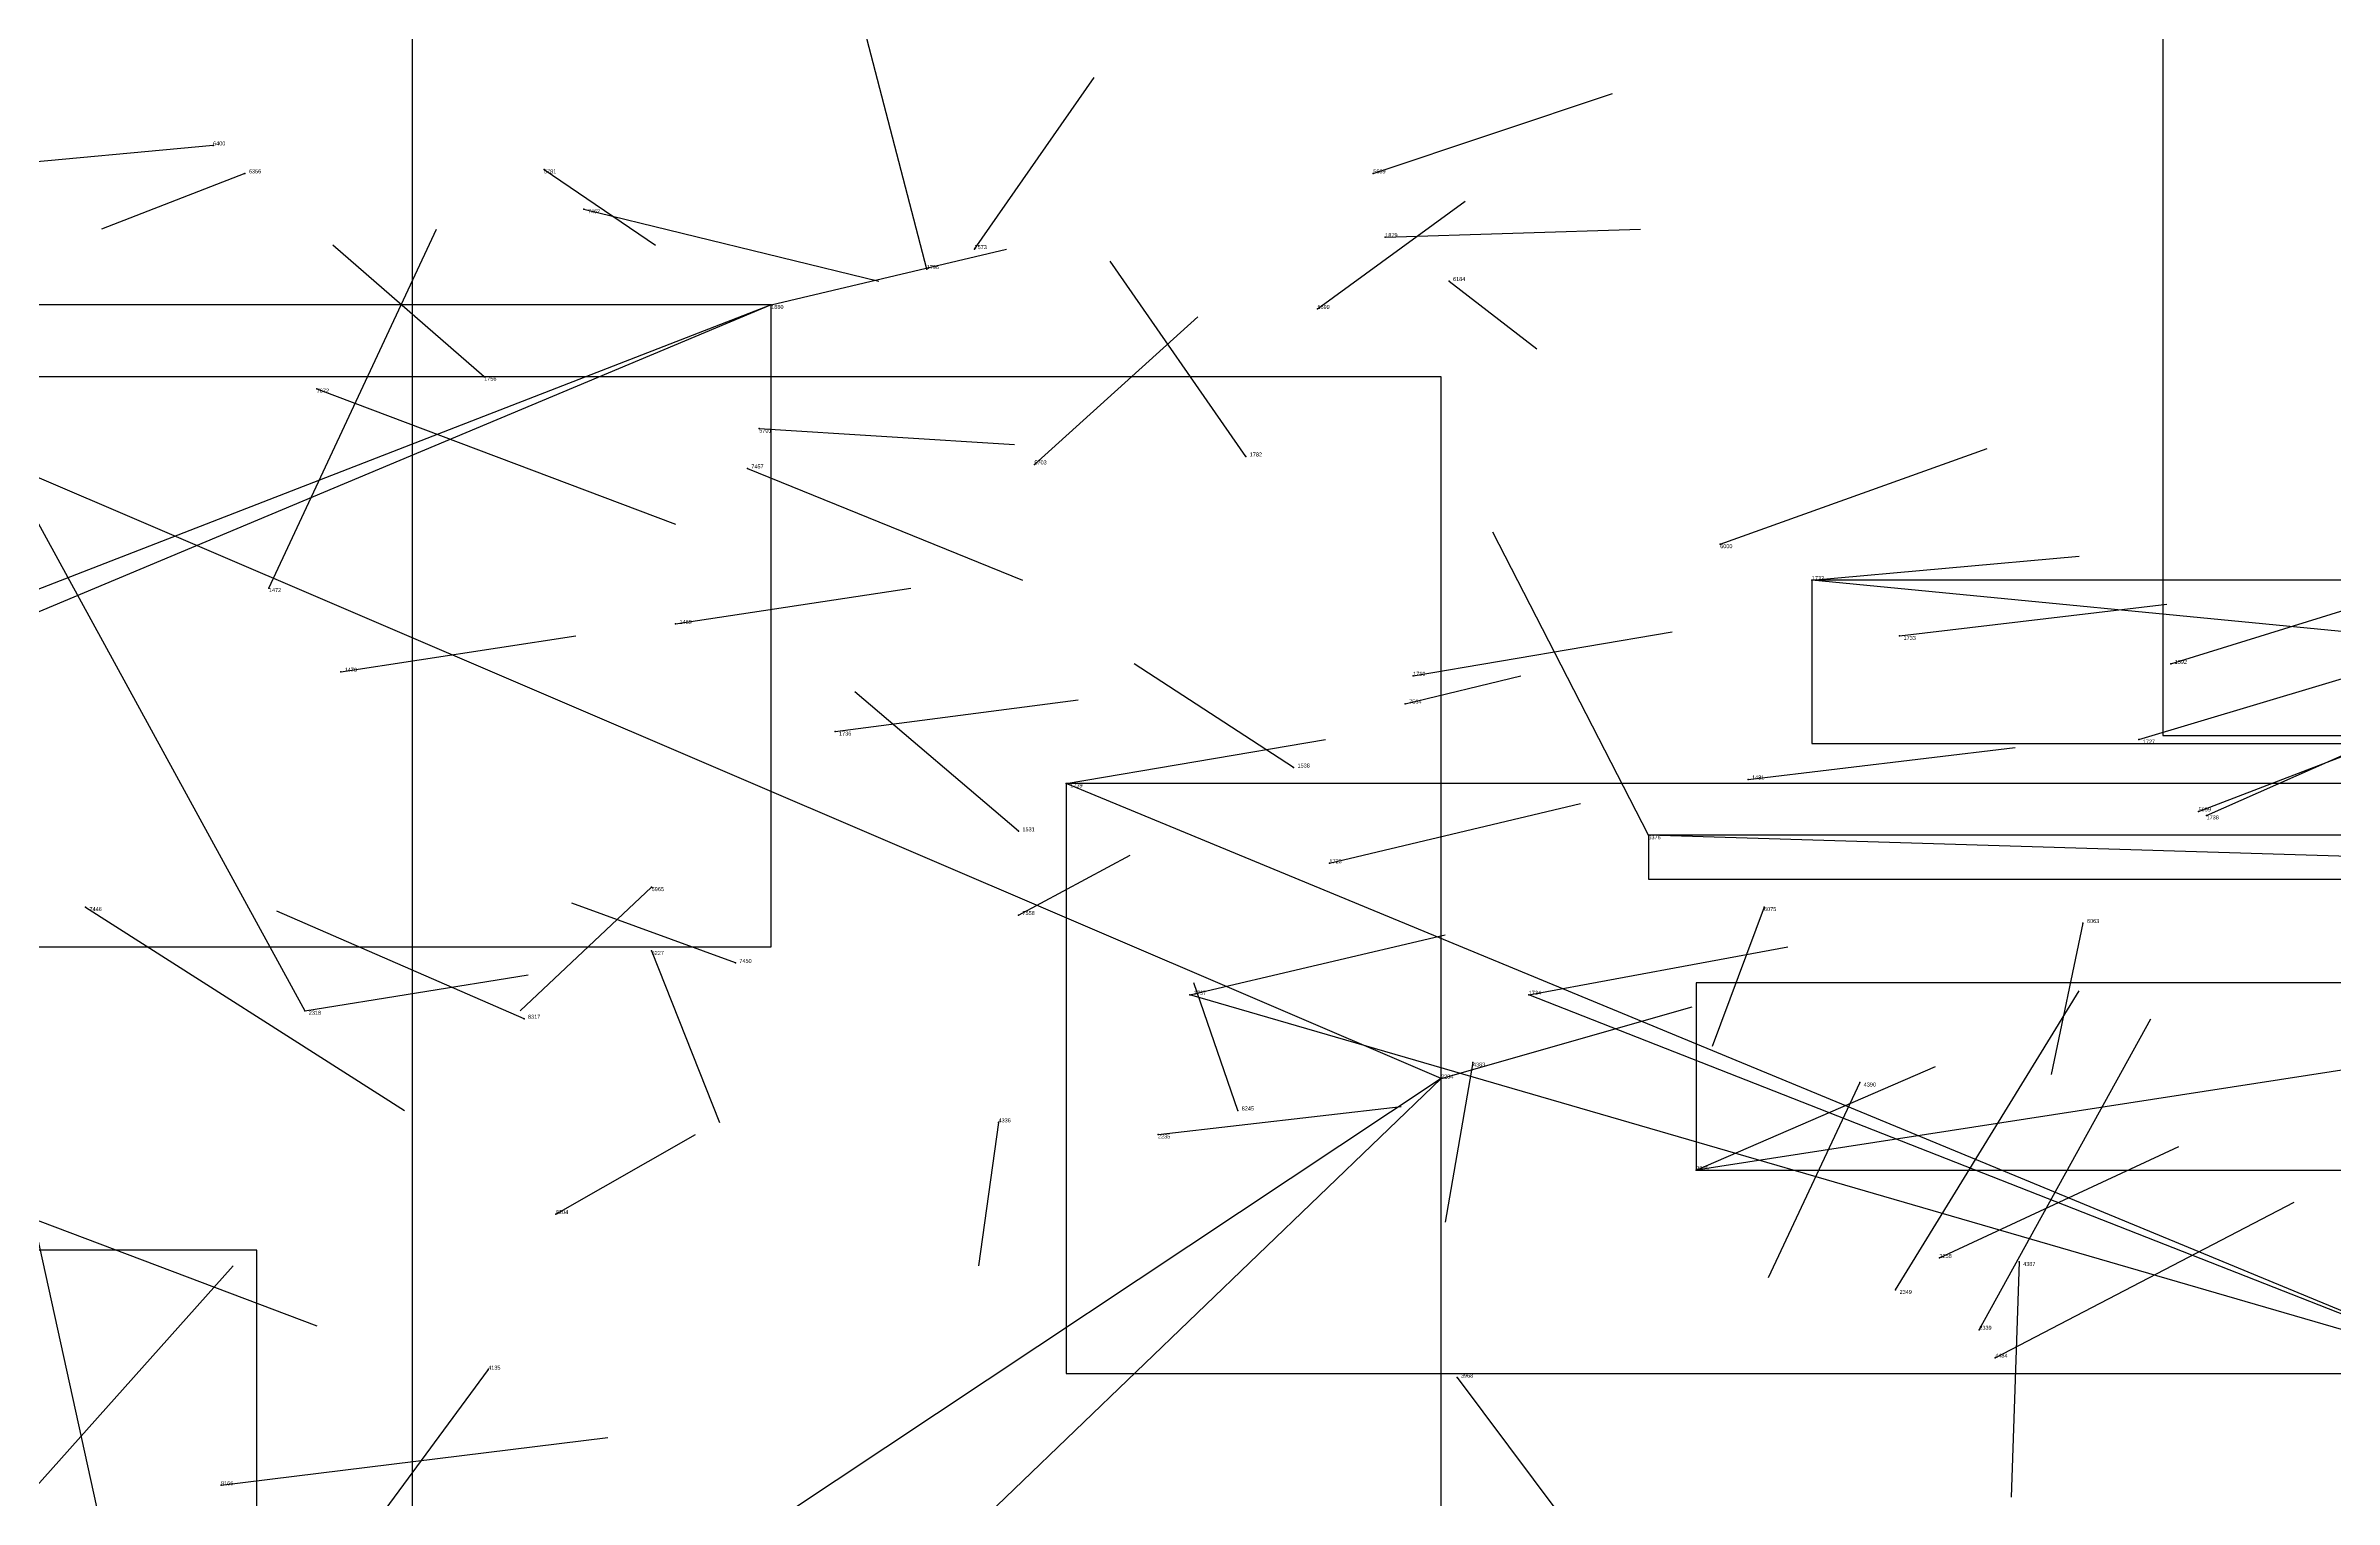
# Model space of a CAD drawing. Extents: x 59.1 to 70.8, y 600.3 to 605.1.
# Drawn here: x 65.823 to 66.397, y 603.746 to 604.11 of the extents above; entities that cross this region are included whole.
import ezdxf

# ---------------------------------------------------------------- set-up
doc = ezdxf.new("R2010")
doc.units = 0
for name, color, linetype in [('Clients', 3, 'CONTINUOUS'), ('Facilities', 3, 'CONTINUOUS'), ('Facilities_lines', 3, 'CONTINUOUS'), ('Min_max_boxes', 1, 'CONTINUOUS'), ('Normals', 1, 'CONTINUOUS'), ('Source_points', 5, 'CONTINUOUS'), ('Text', 3, 'CONTINUOUS')]:
    doc.layers.add(name, color=color, linetype=linetype)

msp = doc.modelspace()

# ---------------------------------------------------------------- linework, layer by layer
at = {"layer": 'Clients', "color": 5}
for p in [(66.266, 603.976, 449.071), (66.079, 603.925, 449.293), (66.225, 603.912, 454.46), (66.11, 603.872, 449.292), (66.195, 603.872, 449.218), (65.888, 603.868, 449.484), (66.237, 603.828, 449.233)]:
    msp.add_point(p, dxfattribs=at)
at = {"layer": 'Facilities', "color": 3}
for p in [(65.865, 604.085, 456.934), (65.873, 604.078, 457.363), (65.948, 604.079, 454.596), (66.156, 604.078, 453.88), (65.958, 604.069, 460.69), (66.056, 604.059, 462.105), (66.159, 604.062, 449.129), (66.044, 604.054, 448.521), (66.175, 604.051, 458.352), (66.005, 604.045, 449.371), (66.142, 604.044, 453.774), (65.891, 604.024, 460.487), (65.933, 604.027, 448.23), (66.002, 604.014, 454.495), (66.124, 604.007, 448.39), (65.999, 604.004, 460.681), (66.071, 604.005, 453.886), (66.243, 603.985, 453.88), (65.879, 603.974, 448.493), (65.981, 603.965, 449.344), (66.288, 603.962, 449.008), (66.356, 603.955, 448.987), (65.897, 603.953, 449.415), (66.166, 603.952, 449.179), (66.164, 603.945, 462.516), (66.021, 603.938, 449.304), (66.348, 603.936, 449.018), (66.136, 603.929, 448.346), (66.25, 603.926, 449.081), (66.363, 603.918, 453.775), (66.365, 603.917, 449.3), (66.067, 603.913, 448.317), (66.145, 603.905, 449.219), (65.975, 603.899, 457.465), (65.833, 603.894, 460.65), (66.067, 603.892, 462.663), (66.254, 603.894, 457.327), (66.334, 603.89, 457.27), (65.975, 603.883, 458.387), (65.996, 603.88, 460.68), (65.943, 603.866, 460.621), (66.181, 603.855, 457.532), (66.173, 603.851, 449.286), (66.278, 603.85, 457.256), (66.062, 603.84, 458.41), (66.122, 603.843, 460.944), (66.102, 603.837, 449.464), (65.951, 603.817, 462.65), (66.298, 603.806, 449.297), (66.318, 603.805, 457.26), (66.287, 603.798, 448.439), (66.308, 603.788, 448.393), (65.934, 603.778, 457.451), (66.312, 603.781, 453.8), (66.177, 603.776, 454.484), (65.867, 603.749, 459.131)]:
    msp.add_point(p, dxfattribs=at)
at = {"layer": 'Facilities_lines', "color": 3}
for p, q in [((65.755, 604.111, 449.536), (65.888, 603.868, 449.484)), ((65.755, 604.111, 449.536), (65.915, 603.383, 449.57)), ((66.005, 604.045, 449.371), (65.59, 603.884, 449.7)), ((66.005, 604.045, 449.371), (65.63, 603.888, 449.664)), ((66.173, 603.851, 449.286), (65.762, 604.027, 449.575)), ((66.688, 603.935, 448.811), (66.266, 603.976, 449.071)), ((66.437, 603.777, 449.041), (66.079, 603.925, 449.293)), ((66.589, 603.901, 454.393), (66.225, 603.912, 454.46)), ((66.54, 603.875, 448.968), (66.237, 603.828, 449.233)), ((66.437, 603.777, 449.041), (66.11, 603.872, 449.292)), ((66.437, 603.777, 449.041), (66.195, 603.872, 449.218)), ((66.173, 603.851, 449.286), (65.835, 603.526, 449.617)), ((66.173, 603.851, 449.286), (65.917, 603.681, 449.525))]:
    msp.add_line(p, q, dxfattribs=at)
at = {"layer": 'Min_max_boxes', "color": 1}
for p, q in [((65.915, 603.383, 449.484), (65.915, 604.277, 449.484)), ((65.915, 603.383, 449.58), (65.915, 604.277, 449.58)), ((66.354, 604.165, 452.226), (66.354, 603.937, 452.226)), ((66.354, 604.165, 452.54), (66.354, 603.937, 452.54)), ((66.005, 604.045, 449.371), (65.59, 604.045, 449.371)), ((66.005, 604.045, 449.7), (65.59, 604.045, 449.7)), ((66.005, 603.884, 449.371), (66.005, 604.045, 449.371)), ((66.005, 603.884, 449.7), (66.005, 604.045, 449.7)), ((66.005, 604.045, 449.371), (66.005, 604.045, 449.7)), ((66.173, 604.027, 449.286), (65.762, 604.027, 449.286)), ((66.173, 604.027, 449.617), (65.762, 604.027, 449.617)), ((66.173, 603.526, 449.286), (66.173, 604.027, 449.286)), ((66.173, 603.526, 449.617), (66.173, 604.027, 449.617)), ((66.173, 604.027, 449.286), (66.173, 604.027, 449.617)), ((66.688, 603.976, 448.811), (66.266, 603.976, 448.811)), ((66.266, 603.976, 448.811), (66.266, 603.935, 448.811)), ((66.688, 603.976, 449.071), (66.266, 603.976, 449.071)), ((66.266, 603.976, 449.071), (66.266, 603.935, 449.071)), ((66.266, 603.976, 448.811), (66.266, 603.976, 449.071)), ((66.266, 603.935, 448.811), (66.688, 603.935, 448.811)), ((66.266, 603.935, 449.071), (66.688, 603.935, 449.071)), ((66.266, 603.935, 448.811), (66.266, 603.935, 449.071)), ((66.354, 603.937, 452.226), (66.602, 603.937, 452.226)), ((66.354, 603.937, 452.54), (66.602, 603.937, 452.54)), ((66.354, 603.937, 452.226), (66.354, 603.937, 452.54)), ((66.437, 603.925, 449.041), (66.079, 603.925, 449.041)), ((66.079, 603.925, 449.041), (66.079, 603.777, 449.041)), ((66.437, 603.925, 449.293), (66.079, 603.925, 449.293)), ((66.079, 603.925, 449.293), (66.079, 603.777, 449.293)), ((66.079, 603.925, 449.041), (66.079, 603.925, 449.293)), ((66.589, 603.912, 454.393), (66.225, 603.912, 454.393)), ((66.225, 603.912, 454.393), (66.225, 603.901, 454.393)), ((66.589, 603.912, 454.46), (66.225, 603.912, 454.46)), ((66.225, 603.912, 454.46), (66.225, 603.901, 454.46)), ((66.225, 603.912, 454.393), (66.225, 603.912, 454.46)), ((66.225, 603.901, 454.393), (66.589, 603.901, 454.393)), ((66.225, 603.901, 454.46), (66.589, 603.901, 454.46)), ((66.225, 603.901, 454.393), (66.225, 603.901, 454.46)), ((65.59, 603.884, 449.371), (66.005, 603.884, 449.371)), ((65.59, 603.884, 449.7), (66.005, 603.884, 449.7)), ((66.005, 603.884, 449.371), (66.005, 603.884, 449.7)), ((66.54, 603.875, 448.968), (66.237, 603.875, 448.968)), ((66.237, 603.875, 448.968), (66.237, 603.828, 448.968)), ((66.54, 603.875, 449.233), (66.237, 603.875, 449.233)), ((66.237, 603.875, 449.233), (66.237, 603.828, 449.233)), ((66.237, 603.875, 448.968), (66.237, 603.875, 449.233)), ((66.237, 603.828, 448.968), (66.54, 603.828, 448.968)), ((66.237, 603.828, 449.233), (66.54, 603.828, 449.233)), ((66.237, 603.828, 448.968), (66.237, 603.828, 449.233)), ((65.876, 603.808, 454.601), (65.186, 603.808, 454.601)), ((65.876, 603.808, 455.235), (65.186, 603.808, 455.235)), ((65.876, 603.48, 454.601), (65.876, 603.808, 454.601)), ((65.876, 603.48, 455.235), (65.876, 603.808, 455.235)), ((65.876, 603.808, 454.601), (65.876, 603.808, 455.235)), ((66.079, 603.777, 449.041), (66.437, 603.777, 449.041)), ((66.079, 603.777, 449.293), (66.437, 603.777, 449.293)), ((66.079, 603.777, 449.041), (66.079, 603.777, 449.293))]:
    msp.add_line(p, q, dxfattribs=at)
at = {"layer": 'Normals', "color": 1}
for p, q in [((66.044, 604.054, 448.521), (66.024, 604.131, 448.582)), ((66.056, 604.059, 462.105), (66.086, 604.102, 462.19)), ((66.156, 604.078, 453.88), (66.216, 604.098, 453.958)), ((65.865, 604.085, 456.934), (65.8, 604.079, 457.01)), ((65.873, 604.078, 457.363), (65.837, 604.064, 457.455)), ((65.948, 604.079, 454.596), (65.976, 604.06, 454.69)), ((66.142, 604.044, 453.774), (66.179, 604.071, 453.863)), ((65.879, 603.974, 448.493), (65.921, 604.064, 448.484)), ((65.958, 604.069, 460.69), (66.032, 604.051, 460.625)), ((66.159, 604.062, 449.129), (66.223, 604.064, 449.206)), ((65.933, 604.027, 448.23), (65.895, 604.06, 448.316)), ((66.005, 604.045, 449.371), (66.064, 604.059, 449.451)), ((66.124, 604.007, 448.39), (66.09, 604.056, 448.471)), ((66.175, 604.051, 458.352), (66.197, 604.034, 458.448)), ((66.071, 604.005, 453.886), (66.112, 604.042, 453.969)), ((65.891, 604.024, 460.487), (65.981, 603.99, 460.46)), ((66.002, 604.014, 454.495), (66.066, 604.01, 454.572)), ((66.243, 603.985, 453.88), (66.31, 604.009, 453.95)), ((65.999, 604.004, 460.681), (66.068, 603.976, 460.614)), ((66.225, 603.912, 454.46), (66.186, 603.988, 454.408)), ((66.266, 603.976, 449.071), (66.333, 603.982, 449.145)), ((65.981, 603.965, 449.344), (66.04, 603.974, 449.424)), ((66.356, 603.955, 448.987), (66.414, 603.973, 449.066)), ((66.288, 603.962, 449.008), (66.355, 603.97, 449.082)), ((65.897, 603.953, 449.415), (65.956, 603.962, 449.495)), ((66.166, 603.952, 449.179), (66.231, 603.963, 449.254)), ((66.136, 603.929, 448.346), (66.096, 603.955, 448.434)), ((66.164, 603.945, 462.516), (66.193, 603.952, 462.611)), ((66.348, 603.936, 449.018), (66.408, 603.954, 449.096)), ((66.021, 603.938, 449.304), (66.082, 603.946, 449.383)), ((66.067, 603.913, 448.317), (66.026, 603.948, 448.402)), ((66.363, 603.918, 453.775), (66.431, 603.944, 453.843)), ((66.365, 603.917, 449.3), (66.426, 603.944, 449.374)), ((66.079, 603.925, 449.293), (66.144, 603.936, 449.368)), ((66.25, 603.926, 449.081), (66.317, 603.934, 449.154)), ((66.145, 603.905, 449.219), (66.208, 603.92, 449.295)), ((66.067, 603.892, 462.663), (66.095, 603.907, 462.758)), ((65.975, 603.899, 457.465), (65.942, 603.868, 457.554)), ((65.833, 603.894, 460.65), (65.913, 603.843, 460.618)), ((65.943, 603.866, 460.621), (65.881, 603.893, 460.695)), ((65.996, 603.88, 460.68), (65.955, 603.895, 460.77)), ((66.254, 603.894, 457.327), (66.241, 603.859, 457.42)), ((66.11, 603.872, 449.292), (66.174, 603.887, 449.367)), ((66.334, 603.89, 457.27), (66.326, 603.852, 457.362)), ((65.975, 603.883, 458.387), (65.992, 603.84, 458.476)), ((66.195, 603.872, 449.218), (66.26, 603.884, 449.293)), ((65.888, 603.868, 449.484), (65.944, 603.877, 449.566)), ((66.122, 603.843, 460.944), (66.111, 603.875, 461.038)), ((66.173, 603.851, 449.286), (66.236, 603.869, 449.362)), ((66.287, 603.798, 448.439), (66.333, 603.873, 448.392)), ((66.308, 603.788, 448.393), (66.351, 603.866, 448.347)), ((66.181, 603.855, 457.532), (66.174, 603.815, 457.623)), ((66.237, 603.828, 449.233), (66.297, 603.854, 449.308)), ((66.278, 603.85, 457.256), (66.255, 603.801, 457.34)), ((66.062, 603.84, 458.41), (66.057, 603.804, 458.503)), ((66.102, 603.837, 449.464), (66.163, 603.844, 449.543)), ((65.951, 603.817, 462.65), (65.986, 603.837, 462.741)), ((66.298, 603.806, 449.297), (66.358, 603.834, 449.372)), ((65.809, 603.82, 458.425), (65.891, 603.789, 458.473)), ((66.312, 603.781, 453.8), (66.387, 603.82, 453.854)), ((65.82, 603.748, 456.866), (65.87, 603.804, 456.8)), ((66.318, 603.805, 457.26), (66.316, 603.746, 457.341)), ((65.934, 603.778, 457.451), (65.906, 603.74, 457.539)), ((66.177, 603.776, 454.484), (66.228, 603.708, 454.537)), ((65.867, 603.749, 459.131), (65.964, 603.761, 459.15))]:
    msp.add_line(p, q, dxfattribs=at)
at = {"layer": 'Source_points', "color": 5}
for p in [(65.865, 604.085, 456.934), (65.873, 604.078, 457.363), (65.948, 604.079, 454.596), (66.156, 604.078, 453.88), (65.958, 604.069, 460.69), (66.056, 604.059, 462.105), (66.159, 604.062, 449.129), (66.044, 604.054, 448.521), (66.175, 604.051, 458.352), (66.005, 604.045, 449.371), (66.142, 604.044, 453.774), (65.891, 604.024, 460.487), (65.933, 604.027, 448.23), (66.002, 604.014, 454.495), (66.124, 604.007, 448.39), (65.999, 604.004, 460.681), (66.071, 604.005, 453.886), (66.243, 603.985, 453.88), (65.879, 603.974, 448.493), (66.266, 603.976, 449.071), (65.981, 603.965, 449.344), (66.288, 603.962, 449.008), (66.356, 603.955, 448.987), (65.897, 603.953, 449.415), (66.166, 603.952, 449.179), (66.164, 603.945, 462.516), (66.021, 603.938, 449.304), (66.348, 603.936, 449.018), (66.136, 603.929, 448.346), (66.079, 603.925, 449.293), (66.25, 603.926, 449.081), (66.363, 603.918, 453.775), (66.365, 603.917, 449.3), (66.067, 603.913, 448.317), (66.225, 603.912, 454.46), (66.145, 603.905, 449.219), (65.975, 603.899, 457.465), (65.833, 603.894, 460.65), (66.067, 603.892, 462.663), (66.254, 603.894, 457.327), (66.334, 603.89, 457.27), (65.975, 603.883, 458.387), (65.996, 603.88, 460.68), (66.11, 603.872, 449.292), (66.195, 603.872, 449.218), (65.888, 603.868, 449.484), (65.943, 603.866, 460.621), (66.181, 603.855, 457.532), (66.173, 603.851, 449.286), (66.278, 603.85, 457.256), (66.062, 603.84, 458.41), (66.122, 603.843, 460.944), (66.102, 603.837, 449.464), (66.237, 603.828, 449.233), (65.951, 603.817, 462.65), (66.298, 603.806, 449.297), (66.318, 603.805, 457.26), (66.287, 603.798, 448.439), (66.308, 603.788, 448.393), (65.934, 603.778, 457.451), (66.312, 603.781, 453.8), (66.177, 603.776, 454.484), (65.867, 603.749, 459.131)]:
    msp.add_point(p, dxfattribs=at)

# ---------------------------------------------------------------- texts
at = {"layer": 'Text', "color": 3}
for s, p in [('6400', (65.865, 604.085, 456.934)), ('6356', (65.874, 604.078, 457.363)), ('5781', (65.948, 604.078, 454.596)), ('5689', (66.156, 604.078, 453.88)), ('7462', (65.959, 604.068, 460.69)), ('7573', (66.056, 604.059, 462.105)), ('1879', (66.159, 604.062, 449.129)), ('1796', (66.044, 604.054, 448.521)), ('6184', (66.176, 604.051, 458.352)), ('1880', (66.005, 604.044, 449.371)), ('5699', (66.142, 604.044, 453.774)), ('7672', (65.891, 604.023, 460.487)), ('1756', (65.933, 604.026, 448.23)), ('5701', (66.002, 604.013, 454.495)), ('1782', (66.125, 604.007, 448.39)), ('7457', (66, 604.004, 460.681)), ('5703', (66.071, 604.005, 453.886)), ('6000', (66.243, 603.984, 453.88)), ('1472', (65.879, 603.973, 448.493)), ('1732', (66.266, 603.976, 449.071)), ('1469', (65.982, 603.965, 449.344)), ('1733', (66.289, 603.961, 449.008)), ('1592', (66.357, 603.955, 448.987)), ('1470', (65.898, 603.953, 449.415)), ('1710', (66.166, 603.952, 449.179)), ('7564', (66.165, 603.945, 462.516)), ('1736', (66.022, 603.937, 449.304)), ('1727', (66.349, 603.935, 449.018)), ('1538', (66.137, 603.929, 448.346)), ('1481', (66.251, 603.926, 449.081)), ('1739', (66.08, 603.924, 449.293)), ('5999', (66.363, 603.918, 453.775)), ('1738', (66.365, 603.916, 449.3)), ('1531', (66.068, 603.913, 448.317)), ('6376', (66.225, 603.911, 454.46)), ('1723', (66.145, 603.905, 449.219)), ('5965', (65.975, 603.898, 457.465)), ('7446', (65.834, 603.893, 460.65)), ('7558', (66.068, 603.892, 462.663)), ('6075', (66.254, 603.893, 457.327)), ('6063', (66.335, 603.89, 457.27)), ('6227', (65.975, 603.882, 458.387)), ('7450', (65.997, 603.88, 460.68)), ('1737', (66.111, 603.872, 449.292)), ('1734', (66.195, 603.872, 449.218)), ('2318', (65.889, 603.867, 449.484)), ('8317', (65.944, 603.866, 460.621)), ('2284', (66.173, 603.851, 449.286)), ('4383', (66.181, 603.854, 457.532)), ('4390', (66.279, 603.849, 457.256)), ('4336', (66.062, 603.84, 458.41)), ('8245', (66.123, 603.843, 460.944)), ('2235', (66.102, 603.836, 449.464)), ('2805', (66.237, 603.828, 449.233)), ('8204', (65.951, 603.817, 462.65)), ('2258', (66.298, 603.806, 449.297)), ('4387', (66.319, 603.804, 457.26)), ('2349', (66.288, 603.797, 448.439)), ('2339', (66.308, 603.788, 448.393)), ('4135', (65.934, 603.778, 457.451)), ('3968', (66.178, 603.776, 454.484)), ('4484', (66.312, 603.781, 453.8)), ('8166', (65.867, 603.749, 459.131))]:
    msp.add_text(s, height=0.001, dxfattribs=at).set_placement(p)

doc.saveas('drawing.dxf')
